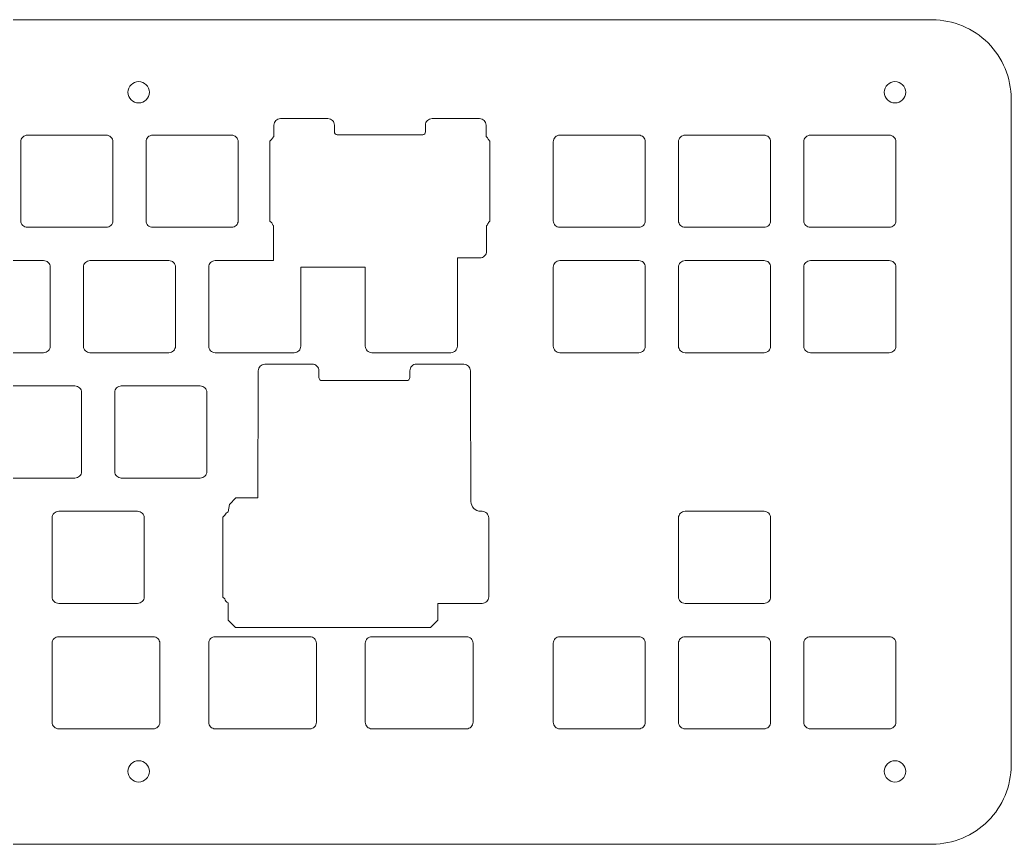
# Model space of a CAD drawing. Header units: centimetres. Extents: x -117 to 79, y -57 to 69.
# Drawn here: x -58.2 to -43.13, y 17.18 to 29.7 of the extents above; entities that cross this region are included whole.
import ezdxf

# ---------------------------------------------------------------- set-up
doc = ezdxf.new("R2010")
doc.units = ezdxf.units.CM
doc.header["$MEASUREMENT"] = 0
doc.layers.add('Layer 1', color=7, linetype='Continuous')

msp = doc.modelspace()

# ---------------------------------------------------------------- linework, layer by layer
at = {"layer": 'Layer 1', "lineweight": 9}
for points, knots in [([(-44.32792, 29.70368), (-44.00986, 29.70388), (-43.70474, 29.57773), (-43.4797, 29.35297), (-43.25466, 29.12821), (-43.12812, 28.82174), (-43.12791, 28.50368), (-43.12791, 28.50368), (-43.12791, 18.37868), (-43.12791, 18.37868), (-43.12771, 18.06062), (-43.25387, 17.75551), (-43.47863, 17.53047), (-43.70339, 17.30542), (-44.00986, 17.17888), (-44.32792, 17.17868), (-44.32792, 17.17868), (-79.69417, 17.17868), (-79.69417, 17.17868), (-80.01222, 17.17848), (-80.31734, 17.30463), (-80.54238, 17.52939), (-80.76742, 17.75415), (-80.89396, 18.06062), (-80.89417, 18.37868), (-80.89417, 18.37868), (-80.89417, 28.50368), (-80.89417, 28.50368), (-80.89437, 28.82174), (-80.76821, 29.12685), (-80.54345, 29.35189), (-80.31869, 29.57694), (-80.01222, 29.70348), (-79.69417, 29.70368), (-79.69417, 29.70368), (-44.32792, 29.70368), (-44.32792, 29.70368)], [0, 0, 0, 0, 0.08333333, 0.08333333, 0.08333333, 0.16666667, 0.16666667, 0.16666667, 0.25, 0.25, 0.25, 0.33333333, 0.33333333, 0.33333333, 0.41666667, 0.41666667, 0.41666667, 0.5, 0.5, 0.5, 0.58333333, 0.58333333, 0.58333333, 0.66666667, 0.66666667, 0.66666667, 0.75, 0.75, 0.75, 0.83333333, 0.83333333, 0.83333333, 0.91666667, 0.91666667, 0.91666667, 1, 1, 1, 1]), ([(-56.23167, 28.60368), (-56.23167, 28.69343), (-56.30442, 28.76618), (-56.39416, 28.76618), (-56.48391, 28.76618), (-56.55666, 28.69343), (-56.55666, 28.60368), (-56.55667, 28.51393), (-56.48391, 28.44118), (-56.39417, 28.44118), (-56.30442, 28.44118), (-56.23167, 28.51393), (-56.23167, 28.60368)], [0, 0, 0, 0, 0.25, 0.25, 0.25, 0.5, 0.5, 0.5, 0.75, 0.75, 0.75, 1, 1, 1, 1]), ([(-44.73167, 28.60368), (-44.73167, 28.69343), (-44.80442, 28.76618), (-44.89416, 28.76618), (-44.98391, 28.76618), (-45.05666, 28.69343), (-45.05666, 28.60368), (-45.05667, 28.51393), (-44.98391, 28.44118), (-44.89417, 28.44118), (-44.80442, 28.44118), (-44.73167, 28.51393), (-44.73167, 28.60368)], [0, 0, 0, 0, 0.25, 0.25, 0.25, 0.5, 0.5, 0.5, 0.75, 0.75, 0.75, 1, 1, 1, 1]), ([(-54.34403, 26.57728), (-54.34403, 26.57728), (-54.34602, 26.04618), (-54.34602, 26.04618), (-54.34602, 26.04618), (-55.22916, 26.04618), (-55.22916, 26.04618), (-55.2557, 26.04616), (-55.28115, 26.0356), (-55.2999, 26.01683), (-55.31866, 25.99805), (-55.32918, 25.97272), (-55.32917, 25.94618), (-55.32917, 25.94618), (-55.32917, 24.74618), (-55.32917, 24.74618), (-55.32915, 24.71964), (-55.31859, 24.6942), (-55.29981, 24.67544), (-55.28104, 24.65669), (-55.2557, 24.64616), (-55.22916, 24.64618), (-55.22916, 24.64618), (-54.02916, 24.64618), (-54.02916, 24.64618), (-54.00263, 24.6462), (-53.97718, 24.65676), (-53.95843, 24.67553), (-53.93967, 24.69431), (-53.92915, 24.71964), (-53.92916, 24.74618), (-53.92916, 24.74618), (-53.92916, 25.94618), (-53.92916, 25.94618), (-53.92916, 25.94618), (-52.94792, 25.94618), (-52.94792, 25.94618), (-52.94792, 25.94618), (-52.94792, 24.74618), (-52.94792, 24.74618), (-52.9479, 24.71964), (-52.93734, 24.6942), (-52.91856, 24.67544), (-52.89979, 24.65669), (-52.87445, 24.64616), (-52.84792, 24.64618), (-52.84792, 24.64618), (-51.64792, 24.64618), (-51.64792, 24.64618), (-51.62138, 24.6462), (-51.59593, 24.65676), (-51.57718, 24.67553), (-51.55842, 24.69431), (-51.5479, 24.71964), (-51.54792, 24.74618), (-51.54792, 24.74618), (-51.54792, 26.08636), (-51.54792, 26.08636), (-51.54792, 26.08636), (-51.20489, 26.08692), (-51.20489, 26.08692), (-51.17832, 26.08698), (-51.15286, 26.0976), (-51.13413, 26.11646), (-51.1154, 26.13531), (-51.10494, 26.16071), (-51.10506, 26.18729), (-51.10506, 26.18729), (-51.10651, 26.57532), (-51.10651, 26.57532), (-51.09191, 26.58786), (-51.08124, 26.60433), (-51.07578, 26.62279), (-51.07578, 26.62279), (-51.05277, 26.6458), (-51.05277, 26.6458), (-51.05277, 26.6458), (-51.05277, 27.86237), (-51.05277, 27.86237), (-51.05277, 27.86237), (-51.07889, 27.88849), (-51.07889, 27.88849), (-51.08569, 27.90542), (-51.09699, 27.92015), (-51.11158, 27.93111), (-51.11158, 27.93111), (-51.11164, 27.94878), (-51.11164, 27.94878), (-51.11164, 27.94878), (-51.11178, 28.10368), (-51.11178, 28.10368), (-51.11186, 28.15891), (-51.15655, 28.20362), (-51.21178, 28.20359), (-51.21178, 28.20359), (-51.93328, 28.20359), (-51.93328, 28.20359), (-51.95982, 28.20357), (-51.98527, 28.19301), (-52.00402, 28.17424), (-52.02277, 28.15546), (-52.0333, 28.13013), (-52.03328, 28.10359), (-52.03328, 28.10359), (-52.03328, 28.00304), (-52.03328, 28.00304), (-52.03327, 27.97934), (-52.04996, 27.95888), (-52.07317, 27.95407), (-52.07317, 27.95407), (-53.37738, 27.95407), (-53.37738, 27.95407), (-53.4006, 27.95886), (-53.41725, 27.97934), (-53.41726, 28.00304), (-53.41726, 28.00304), (-53.41726, 28.10359), (-53.41726, 28.10359), (-53.41728, 28.13013), (-53.42784, 28.15557), (-53.44662, 28.17433), (-53.46539, 28.19308), (-53.49073, 28.20361), (-53.51726, 28.20359), (-53.51726, 28.20359), (-54.23877, 28.20359), (-54.23877, 28.20359), (-54.294, 28.20355), (-54.33875, 28.15891), (-54.33877, 28.10368), (-54.33877, 28.10368), (-54.33891, 27.94878), (-54.33891, 27.94878), (-54.33891, 27.94878), (-54.33898, 27.92939), (-54.33898, 27.92939), (-54.3514, 27.91949), (-54.36128, 27.90679), (-54.36781, 27.89231), (-54.36781, 27.89231), (-54.39776, 27.86237), (-54.39776, 27.86237), (-54.39776, 27.86237), (-54.39776, 26.6458), (-54.39776, 26.6458), (-54.39776, 26.6458), (-54.37154, 26.61959), (-54.37154, 26.61959), (-54.36614, 26.60336), (-54.35667, 26.5888), (-54.34403, 26.57728)], [0, 0, 0, 0, 0.02, 0.02, 0.02, 0.04, 0.04, 0.04, 0.06, 0.06, 0.06, 0.08, 0.08, 0.08, 0.1, 0.1, 0.1, 0.12, 0.12, 0.12, 0.14, 0.14, 0.14, 0.16, 0.16, 0.16, 0.18, 0.18, 0.18, 0.2, 0.2, 0.2, 0.22, 0.22, 0.22, 0.24, 0.24, 0.24, 0.26, 0.26, 0.26, 0.28, 0.28, 0.28, 0.3, 0.3, 0.3, 0.32, 0.32, 0.32, 0.34, 0.34, 0.34, 0.36, 0.36, 0.36, 0.38, 0.38, 0.38, 0.4, 0.4, 0.4, 0.42, 0.42, 0.42, 0.44, 0.44, 0.44, 0.46, 0.46, 0.46, 0.48, 0.48, 0.48, 0.5, 0.5, 0.5, 0.52, 0.52, 0.52, 0.54, 0.54, 0.54, 0.56, 0.56, 0.56, 0.58, 0.58, 0.58, 0.6, 0.6, 0.6, 0.62, 0.62, 0.62, 0.64, 0.64, 0.64, 0.66, 0.66, 0.66, 0.68, 0.68, 0.68, 0.7, 0.7, 0.7, 0.72, 0.72, 0.72, 0.74, 0.74, 0.74, 0.76, 0.76, 0.76, 0.78, 0.78, 0.78, 0.8, 0.8, 0.8, 0.82, 0.82, 0.82, 0.84, 0.84, 0.84, 0.86, 0.86, 0.86, 0.88, 0.88, 0.88, 0.9, 0.9, 0.9, 0.92, 0.92, 0.92, 0.94, 0.94, 0.94, 0.96, 0.96, 0.96, 0.98, 0.98, 0.98, 1, 1, 1, 1]), ([(-58.18667, 27.85118), (-58.18668, 27.87768), (-58.17617, 27.90311), (-58.15744, 27.92186), (-58.13871, 27.94062), (-58.11317, 27.95116), (-58.08667, 27.95118), (-58.08667, 27.95118), (-56.88667, 27.95118), (-56.88667, 27.95118), (-56.86016, 27.9512), (-56.83473, 27.94068), (-56.81598, 27.92195), (-56.79723, 27.90322), (-56.78668, 27.87768), (-56.78667, 27.85118), (-56.78667, 27.85118), (-56.78666, 26.65118), (-56.78666, 26.65118), (-56.78665, 26.62468), (-56.79716, 26.59925), (-56.81589, 26.5805), (-56.83462, 26.56174), (-56.86016, 26.5512), (-56.88667, 26.55118), (-56.88667, 26.55118), (-58.08667, 26.55118), (-58.08667, 26.55118), (-58.11317, 26.55116), (-58.1386, 26.56168), (-58.15735, 26.58041), (-58.1761, 26.59914), (-58.18665, 26.62468), (-58.18667, 26.65118), (-58.18667, 26.65118), (-58.18667, 27.85118), (-58.18667, 27.85118)], [0, 0, 0, 0, 0.08333333, 0.08333333, 0.08333333, 0.16666667, 0.16666667, 0.16666667, 0.25, 0.25, 0.25, 0.33333333, 0.33333333, 0.33333333, 0.41666667, 0.41666667, 0.41666667, 0.5, 0.5, 0.5, 0.58333333, 0.58333333, 0.58333333, 0.66666667, 0.66666667, 0.66666667, 0.75, 0.75, 0.75, 0.83333333, 0.83333333, 0.83333333, 0.91666667, 0.91666667, 0.91666667, 1, 1, 1, 1]), ([(-56.28167, 27.85118), (-56.28168, 27.87768), (-56.27117, 27.90311), (-56.25244, 27.92186), (-56.23371, 27.94062), (-56.20817, 27.95116), (-56.18166, 27.95118), (-56.18166, 27.95118), (-54.98167, 27.95118), (-54.98167, 27.95118), (-54.95516, 27.9512), (-54.92973, 27.94068), (-54.91098, 27.92195), (-54.89223, 27.90322), (-54.88168, 27.87768), (-54.88166, 27.85118), (-54.88166, 27.85118), (-54.88166, 26.65118), (-54.88166, 26.65118), (-54.88165, 26.62468), (-54.89216, 26.59925), (-54.91089, 26.5805), (-54.92962, 26.56174), (-54.95516, 26.5512), (-54.98167, 26.55118), (-54.98167, 26.55118), (-56.18166, 26.55118), (-56.18166, 26.55118), (-56.20817, 26.55116), (-56.2336, 26.56168), (-56.25235, 26.58041), (-56.2711, 26.59914), (-56.28165, 26.62468), (-56.28167, 26.65118), (-56.28167, 26.65118), (-56.28167, 27.85118), (-56.28167, 27.85118)], [0, 0, 0, 0, 0.08333333, 0.08333333, 0.08333333, 0.16666667, 0.16666667, 0.16666667, 0.25, 0.25, 0.25, 0.33333333, 0.33333333, 0.33333333, 0.41666667, 0.41666667, 0.41666667, 0.5, 0.5, 0.5, 0.58333333, 0.58333333, 0.58333333, 0.66666667, 0.66666667, 0.66666667, 0.75, 0.75, 0.75, 0.83333333, 0.83333333, 0.83333333, 0.91666667, 0.91666667, 0.91666667, 1, 1, 1, 1]), ([(-50.09042, 27.85118), (-50.09043, 27.87768), (-50.07992, 27.90311), (-50.06119, 27.92186), (-50.04246, 27.94062), (-50.01692, 27.95116), (-49.99042, 27.95118), (-49.99042, 27.95118), (-48.79042, 27.95118), (-48.79042, 27.95118), (-48.76391, 27.9512), (-48.73848, 27.94068), (-48.71973, 27.92195), (-48.70098, 27.90322), (-48.69043, 27.87768), (-48.69041, 27.85118), (-48.69041, 27.85118), (-48.69041, 26.65118), (-48.69041, 26.65118), (-48.6904, 26.62468), (-48.70091, 26.59925), (-48.71964, 26.5805), (-48.73837, 26.56174), (-48.76391, 26.5512), (-48.79042, 26.55118), (-48.79042, 26.55118), (-49.99042, 26.55118), (-49.99042, 26.55118), (-50.01692, 26.55116), (-50.04235, 26.56168), (-50.0611, 26.58041), (-50.07985, 26.59914), (-50.0904, 26.62468), (-50.09042, 26.65118), (-50.09042, 26.65118), (-50.09042, 27.85118), (-50.09042, 27.85118)], [0, 0, 0, 0, 0.08333333, 0.08333333, 0.08333333, 0.16666667, 0.16666667, 0.16666667, 0.25, 0.25, 0.25, 0.33333333, 0.33333333, 0.33333333, 0.41666667, 0.41666667, 0.41666667, 0.5, 0.5, 0.5, 0.58333333, 0.58333333, 0.58333333, 0.66666667, 0.66666667, 0.66666667, 0.75, 0.75, 0.75, 0.83333333, 0.83333333, 0.83333333, 0.91666667, 0.91666667, 0.91666667, 1, 1, 1, 1]), ([(-48.18542, 27.85118), (-48.18543, 27.87768), (-48.17492, 27.90311), (-48.15619, 27.92186), (-48.13746, 27.94062), (-48.11192, 27.95116), (-48.08542, 27.95118), (-48.08542, 27.95118), (-46.88542, 27.95118), (-46.88542, 27.95118), (-46.85891, 27.9512), (-46.83348, 27.94068), (-46.81473, 27.92195), (-46.79598, 27.90322), (-46.78543, 27.87768), (-46.78542, 27.85118), (-46.78542, 27.85118), (-46.78541, 26.65118), (-46.78541, 26.65118), (-46.7854, 26.62468), (-46.79591, 26.59925), (-46.81464, 26.5805), (-46.83337, 26.56174), (-46.85891, 26.5512), (-46.88542, 26.55118), (-46.88542, 26.55118), (-48.08542, 26.55118), (-48.08542, 26.55118), (-48.11192, 26.55116), (-48.13735, 26.56168), (-48.1561, 26.58041), (-48.17485, 26.59914), (-48.1854, 26.62468), (-48.18542, 26.65118), (-48.18542, 26.65118), (-48.18542, 27.85118), (-48.18542, 27.85118)], [0, 0, 0, 0, 0.08333333, 0.08333333, 0.08333333, 0.16666667, 0.16666667, 0.16666667, 0.25, 0.25, 0.25, 0.33333333, 0.33333333, 0.33333333, 0.41666667, 0.41666667, 0.41666667, 0.5, 0.5, 0.5, 0.58333333, 0.58333333, 0.58333333, 0.66666667, 0.66666667, 0.66666667, 0.75, 0.75, 0.75, 0.83333333, 0.83333333, 0.83333333, 0.91666667, 0.91666667, 0.91666667, 1, 1, 1, 1]), ([(-46.28042, 27.85118), (-46.28043, 27.87768), (-46.26992, 27.90311), (-46.25119, 27.92186), (-46.23246, 27.94062), (-46.20692, 27.95116), (-46.18042, 27.95118), (-46.18042, 27.95118), (-44.98042, 27.95118), (-44.98042, 27.95118), (-44.95391, 27.9512), (-44.92848, 27.94068), (-44.90973, 27.92195), (-44.89098, 27.90322), (-44.88043, 27.87768), (-44.88041, 27.85118), (-44.88041, 27.85118), (-44.88041, 26.65118), (-44.88041, 26.65118), (-44.8804, 26.62468), (-44.89091, 26.59925), (-44.90964, 26.5805), (-44.92837, 26.56174), (-44.95391, 26.5512), (-44.98042, 26.55118), (-44.98042, 26.55118), (-46.18042, 26.55118), (-46.18042, 26.55118), (-46.20692, 26.55116), (-46.23235, 26.56168), (-46.2511, 26.58041), (-46.26985, 26.59914), (-46.2804, 26.62468), (-46.28042, 26.65118), (-46.28042, 26.65118), (-46.28042, 27.85118), (-46.28042, 27.85118)], [0, 0, 0, 0, 0.08333333, 0.08333333, 0.08333333, 0.16666667, 0.16666667, 0.16666667, 0.25, 0.25, 0.25, 0.33333333, 0.33333333, 0.33333333, 0.41666667, 0.41666667, 0.41666667, 0.5, 0.5, 0.5, 0.58333333, 0.58333333, 0.58333333, 0.66666667, 0.66666667, 0.66666667, 0.75, 0.75, 0.75, 0.83333333, 0.83333333, 0.83333333, 0.91666667, 0.91666667, 0.91666667, 1, 1, 1, 1]), ([(-59.13917, 25.94618), (-59.13918, 25.97268), (-59.12867, 25.99811), (-59.10994, 26.01686), (-59.09121, 26.03562), (-59.06567, 26.04616), (-59.03916, 26.04618), (-59.03916, 26.04618), (-57.83916, 26.04618), (-57.83916, 26.04618), (-57.81266, 26.0462), (-57.78723, 26.03568), (-57.76848, 26.01695), (-57.74973, 25.99822), (-57.73918, 25.97268), (-57.73916, 25.94618), (-57.73916, 25.94618), (-57.73917, 24.74618), (-57.73917, 24.74618), (-57.73915, 24.71968), (-57.74966, 24.69425), (-57.76839, 24.6755), (-57.78712, 24.65674), (-57.81266, 24.6462), (-57.83916, 24.64618), (-57.83916, 24.64618), (-59.03916, 24.64618), (-59.03916, 24.64618), (-59.06567, 24.64616), (-59.0911, 24.65668), (-59.10985, 24.67541), (-59.1286, 24.69414), (-59.13915, 24.71968), (-59.13917, 24.74618), (-59.13917, 24.74618), (-59.13917, 25.94618), (-59.13917, 25.94618)], [0, 0, 0, 0, 0.08333333, 0.08333333, 0.08333333, 0.16666667, 0.16666667, 0.16666667, 0.25, 0.25, 0.25, 0.33333333, 0.33333333, 0.33333333, 0.41666667, 0.41666667, 0.41666667, 0.5, 0.5, 0.5, 0.58333333, 0.58333333, 0.58333333, 0.66666667, 0.66666667, 0.66666667, 0.75, 0.75, 0.75, 0.83333333, 0.83333333, 0.83333333, 0.91666667, 0.91666667, 0.91666667, 1, 1, 1, 1]), ([(-57.23417, 25.94618), (-57.23418, 25.97268), (-57.22367, 25.99811), (-57.20494, 26.01686), (-57.18621, 26.03562), (-57.16067, 26.04616), (-57.13417, 26.04618), (-57.13417, 26.04618), (-55.93417, 26.04618), (-55.93417, 26.04618), (-55.90766, 26.0462), (-55.88223, 26.03568), (-55.86348, 26.01695), (-55.84473, 25.99822), (-55.83418, 25.97268), (-55.83417, 25.94618), (-55.83417, 25.94618), (-55.83417, 24.74618), (-55.83417, 24.74618), (-55.83415, 24.71968), (-55.84466, 24.69425), (-55.86339, 24.6755), (-55.88212, 24.65674), (-55.90766, 24.6462), (-55.93417, 24.64618), (-55.93417, 24.64618), (-57.13417, 24.64618), (-57.13417, 24.64618), (-57.16067, 24.64616), (-57.1861, 24.65668), (-57.20485, 24.67541), (-57.2236, 24.69414), (-57.23415, 24.71968), (-57.23417, 24.74618), (-57.23417, 24.74618), (-57.23417, 25.94618), (-57.23417, 25.94618)], [0, 0, 0, 0, 0.08333333, 0.08333333, 0.08333333, 0.16666667, 0.16666667, 0.16666667, 0.25, 0.25, 0.25, 0.33333333, 0.33333333, 0.33333333, 0.41666667, 0.41666667, 0.41666667, 0.5, 0.5, 0.5, 0.58333333, 0.58333333, 0.58333333, 0.66666667, 0.66666667, 0.66666667, 0.75, 0.75, 0.75, 0.83333333, 0.83333333, 0.83333333, 0.91666667, 0.91666667, 0.91666667, 1, 1, 1, 1]), ([(-50.09042, 25.94618), (-50.09042, 25.94618), (-50.09042, 24.74618), (-50.09042, 24.74618), (-50.0904, 24.71964), (-50.07984, 24.6942), (-50.06106, 24.67544), (-50.04229, 24.65669), (-50.01695, 24.64616), (-49.99042, 24.64618), (-49.99042, 24.64618), (-48.79042, 24.64618), (-48.79042, 24.64618), (-48.76388, 24.6462), (-48.73843, 24.65676), (-48.71968, 24.67553), (-48.70092, 24.69431), (-48.6904, 24.71964), (-48.69041, 24.74618), (-48.69041, 24.74618), (-48.69041, 25.94618), (-48.69041, 25.94618), (-48.69043, 25.97272), (-48.70099, 25.99816), (-48.71977, 26.01692), (-48.73854, 26.03567), (-48.76388, 26.0462), (-48.79042, 26.04618), (-48.79042, 26.04618), (-49.99042, 26.04618), (-49.99042, 26.04618), (-50.01695, 26.04616), (-50.0424, 26.0356), (-50.06115, 26.01683), (-50.07991, 25.99805), (-50.09043, 25.97272), (-50.09042, 25.94618)], [0, 0, 0, 0, 0.08333333, 0.08333333, 0.08333333, 0.16666667, 0.16666667, 0.16666667, 0.25, 0.25, 0.25, 0.33333333, 0.33333333, 0.33333333, 0.41666667, 0.41666667, 0.41666667, 0.5, 0.5, 0.5, 0.58333333, 0.58333333, 0.58333333, 0.66666667, 0.66666667, 0.66666667, 0.75, 0.75, 0.75, 0.83333333, 0.83333333, 0.83333333, 0.91666667, 0.91666667, 0.91666667, 1, 1, 1, 1]), ([(-48.18542, 25.94618), (-48.18542, 25.94618), (-48.18542, 24.74618), (-48.18542, 24.74618), (-48.1854, 24.71964), (-48.17484, 24.6942), (-48.15606, 24.67544), (-48.13729, 24.65669), (-48.11195, 24.64616), (-48.08542, 24.64618), (-48.08542, 24.64618), (-46.88542, 24.64618), (-46.88542, 24.64618), (-46.85888, 24.6462), (-46.83343, 24.65676), (-46.81468, 24.67553), (-46.79592, 24.69431), (-46.7854, 24.71964), (-46.78542, 24.74618), (-46.78542, 24.74618), (-46.78542, 25.94618), (-46.78542, 25.94618), (-46.78543, 25.97272), (-46.79599, 25.99816), (-46.81477, 26.01692), (-46.83354, 26.03567), (-46.85888, 26.0462), (-46.88542, 26.04618), (-46.88542, 26.04618), (-48.08542, 26.04618), (-48.08542, 26.04618), (-48.11195, 26.04616), (-48.1374, 26.0356), (-48.15615, 26.01683), (-48.17491, 25.99805), (-48.18543, 25.97272), (-48.18542, 25.94618)], [0, 0, 0, 0, 0.08333333, 0.08333333, 0.08333333, 0.16666667, 0.16666667, 0.16666667, 0.25, 0.25, 0.25, 0.33333333, 0.33333333, 0.33333333, 0.41666667, 0.41666667, 0.41666667, 0.5, 0.5, 0.5, 0.58333333, 0.58333333, 0.58333333, 0.66666667, 0.66666667, 0.66666667, 0.75, 0.75, 0.75, 0.83333333, 0.83333333, 0.83333333, 0.91666667, 0.91666667, 0.91666667, 1, 1, 1, 1]), ([(-46.28042, 25.94618), (-46.28043, 25.97268), (-46.26992, 25.99811), (-46.25119, 26.01686), (-46.23246, 26.03562), (-46.20692, 26.04616), (-46.18042, 26.04618), (-46.18042, 26.04618), (-44.98042, 26.04618), (-44.98042, 26.04618), (-44.95391, 26.0462), (-44.92848, 26.03568), (-44.90973, 26.01695), (-44.89098, 25.99822), (-44.88043, 25.97268), (-44.88041, 25.94618), (-44.88041, 25.94618), (-44.88041, 24.74618), (-44.88041, 24.74618), (-44.8804, 24.71968), (-44.89091, 24.69425), (-44.90964, 24.6755), (-44.92837, 24.65674), (-44.95391, 24.6462), (-44.98042, 24.64618), (-44.98042, 24.64618), (-46.18042, 24.64618), (-46.18042, 24.64618), (-46.20692, 24.64616), (-46.23235, 24.65668), (-46.2511, 24.67541), (-46.26985, 24.69414), (-46.2804, 24.71968), (-46.28042, 24.74618), (-46.28042, 24.74618), (-46.28042, 25.94618), (-46.28042, 25.94618)], [0, 0, 0, 0, 0.08333333, 0.08333333, 0.08333333, 0.16666667, 0.16666667, 0.16666667, 0.25, 0.25, 0.25, 0.33333333, 0.33333333, 0.33333333, 0.41666667, 0.41666667, 0.41666667, 0.5, 0.5, 0.5, 0.58333333, 0.58333333, 0.58333333, 0.66666667, 0.66666667, 0.66666667, 0.75, 0.75, 0.75, 0.83333333, 0.83333333, 0.83333333, 0.91666667, 0.91666667, 0.91666667, 1, 1, 1, 1]), ([(-51.34866, 24.21715), (-51.34866, 24.21715), (-51.3488, 24.37205), (-51.3488, 24.37205), (-51.34888, 24.42728), (-51.39357, 24.472), (-51.4488, 24.47196), (-51.4488, 24.47196), (-52.1703, 24.47196), (-52.1703, 24.47196), (-52.19684, 24.47195), (-52.22228, 24.46139), (-52.24104, 24.44261), (-52.25979, 24.42383), (-52.27032, 24.3985), (-52.2703, 24.37196), (-52.2703, 24.37196), (-52.2703, 24.27141), (-52.2703, 24.27141), (-52.27029, 24.25816), (-52.27555, 24.24545), (-52.28491, 24.23607), (-52.29428, 24.22669), (-52.30705, 24.22142), (-52.3203, 24.22141), (-52.3203, 24.22141), (-52.34295, 24.22141), (-52.34295, 24.22141), (-52.34938, 24.2221), (-52.35583, 24.22245), (-52.36229, 24.22245), (-52.36229, 24.22245), (-53.56229, 24.22245), (-53.56229, 24.22245), (-53.56875, 24.22245), (-53.5752, 24.2221), (-53.58163, 24.22141), (-53.58163, 24.22141), (-53.60428, 24.22141), (-53.60428, 24.22141), (-53.61753, 24.2214), (-53.63025, 24.22666), (-53.63962, 24.23603), (-53.649, 24.24539), (-53.65427, 24.25816), (-53.65428, 24.27141), (-53.65428, 24.27141), (-53.65428, 24.37196), (-53.65428, 24.37196), (-53.6543, 24.3985), (-53.66486, 24.42395), (-53.68363, 24.4427), (-53.70241, 24.46145), (-53.72774, 24.47198), (-53.75428, 24.47196), (-53.75428, 24.47196), (-54.47578, 24.47196), (-54.47578, 24.47196), (-54.53101, 24.47193), (-54.57577, 24.42728), (-54.57578, 24.37205), (-54.57578, 24.37205), (-54.57592, 24.21715), (-54.57592, 24.21715), (-54.57592, 24.21715), (-54.58251, 22.45566), (-54.58251, 22.45566), (-54.58253, 22.45011), (-54.58208, 22.44456), (-54.58118, 22.43907), (-54.58118, 22.43907), (-54.91477, 22.43907), (-54.91477, 22.43907), (-54.91477, 22.43907), (-55.01477, 22.33907), (-55.01477, 22.33907), (-55.01477, 22.33907), (-55.03381, 22.23028), (-55.03381, 22.23028), (-55.03413, 22.23014), (-55.03444, 22.22999), (-55.03476, 22.22984), (-55.03476, 22.22984), (-55.03476, 22.22618), (-55.03476, 22.22618), (-55.05585, 22.21596), (-55.07268, 22.19868), (-55.08231, 22.17731), (-55.08231, 22.17731), (-55.11226, 22.14737), (-55.11226, 22.14737), (-55.11226, 22.14737), (-55.11226, 20.9308), (-55.11226, 20.9308), (-55.11226, 20.9308), (-55.08604, 20.90459), (-55.08604, 20.90459), (-55.07752, 20.87899), (-55.05904, 20.85794), (-55.03476, 20.84618), (-55.03476, 20.84618), (-55.03477, 20.58079), (-55.03477, 20.58079), (-55.03477, 20.58079), (-54.92306, 20.46907), (-54.92306, 20.46907), (-54.92306, 20.46907), (-51.95649, 20.46907), (-51.95649, 20.46907), (-51.95649, 20.46907), (-51.84477, 20.58079), (-51.84477, 20.58079), (-51.84477, 20.58079), (-51.84477, 20.83618), (-51.84477, 20.83618), (-51.84477, 20.83618), (-51.17167, 20.83618), (-51.17167, 20.83618), (-51.14513, 20.8362), (-51.11968, 20.84676), (-51.10093, 20.86553), (-51.08217, 20.88431), (-51.07165, 20.90964), (-51.07167, 20.93618), (-51.07167, 20.93618), (-51.07167, 22.13618), (-51.07167, 22.13618), (-51.07168, 22.16272), (-51.08224, 22.18816), (-51.10102, 22.20692), (-51.11979, 22.22567), (-51.14513, 22.2362), (-51.17167, 22.23618), (-51.17167, 22.23618), (-51.19181, 22.23618), (-51.19181, 22.23618), (-51.27438, 22.23613), (-51.34145, 22.30305), (-51.34181, 22.38562), (-51.34181, 22.38562), (-51.34866, 24.21715), (-51.34866, 24.21715)], [0, 0, 0, 0, 0.0212766, 0.0212766, 0.0212766, 0.04255319, 0.04255319, 0.04255319, 0.06382979, 0.06382979, 0.06382979, 0.08510638, 0.08510638, 0.08510638, 0.10638298, 0.10638298, 0.10638298, 0.12765957, 0.12765957, 0.12765957, 0.14893617, 0.14893617, 0.14893617, 0.17021277, 0.17021277, 0.17021277, 0.19148936, 0.19148936, 0.19148936, 0.21276596, 0.21276596, 0.21276596, 0.23404255, 0.23404255, 0.23404255, 0.25531915, 0.25531915, 0.25531915, 0.27659574, 0.27659574, 0.27659574, 0.29787234, 0.29787234, 0.29787234, 0.31914894, 0.31914894, 0.31914894, 0.34042553, 0.34042553, 0.34042553, 0.36170213, 0.36170213, 0.36170213, 0.38297872, 0.38297872, 0.38297872, 0.40425532, 0.40425532, 0.40425532, 0.42553191, 0.42553191, 0.42553191, 0.44680851, 0.44680851, 0.44680851, 0.46808511, 0.46808511, 0.46808511, 0.4893617, 0.4893617, 0.4893617, 0.5106383, 0.5106383, 0.5106383, 0.53191489, 0.53191489, 0.53191489, 0.55319149, 0.55319149, 0.55319149, 0.57446809, 0.57446809, 0.57446809, 0.59574468, 0.59574468, 0.59574468, 0.61702128, 0.61702128, 0.61702128, 0.63829787, 0.63829787, 0.63829787, 0.65957447, 0.65957447, 0.65957447, 0.68085106, 0.68085106, 0.68085106, 0.70212766, 0.70212766, 0.70212766, 0.72340426, 0.72340426, 0.72340426, 0.74468085, 0.74468085, 0.74468085, 0.76595745, 0.76595745, 0.76595745, 0.78723404, 0.78723404, 0.78723404, 0.80851064, 0.80851064, 0.80851064, 0.82978723, 0.82978723, 0.82978723, 0.85106383, 0.85106383, 0.85106383, 0.87234043, 0.87234043, 0.87234043, 0.89361702, 0.89361702, 0.89361702, 0.91489362, 0.91489362, 0.91489362, 0.93617021, 0.93617021, 0.93617021, 0.95744681, 0.95744681, 0.95744681, 0.9787234, 0.9787234, 0.9787234, 1, 1, 1, 1]), ([(-58.66292, 24.04118), (-58.66293, 24.06768), (-58.65242, 24.09311), (-58.63369, 24.11186), (-58.61496, 24.13062), (-58.58942, 24.14116), (-58.56292, 24.14118), (-58.56292, 24.14118), (-57.36292, 24.14118), (-57.36292, 24.14118), (-57.33641, 24.1412), (-57.31098, 24.13068), (-57.29223, 24.11195), (-57.27348, 24.09322), (-57.26293, 24.06768), (-57.26292, 24.04118), (-57.26292, 24.04118), (-57.26292, 22.84118), (-57.26292, 22.84118), (-57.2629, 22.81468), (-57.27341, 22.78925), (-57.29214, 22.7705), (-57.31087, 22.75174), (-57.33641, 22.7412), (-57.36292, 22.74118), (-57.36292, 22.74118), (-58.56292, 22.74118), (-58.56292, 22.74118), (-58.58942, 22.74116), (-58.61485, 22.75168), (-58.6336, 22.77041), (-58.65235, 22.78914), (-58.6629, 22.81468), (-58.66292, 22.84118), (-58.66292, 22.84118), (-58.66292, 24.04118), (-58.66292, 24.04118)], [0, 0, 0, 0, 0.08333333, 0.08333333, 0.08333333, 0.16666667, 0.16666667, 0.16666667, 0.25, 0.25, 0.25, 0.33333333, 0.33333333, 0.33333333, 0.41666667, 0.41666667, 0.41666667, 0.5, 0.5, 0.5, 0.58333333, 0.58333333, 0.58333333, 0.66666667, 0.66666667, 0.66666667, 0.75, 0.75, 0.75, 0.83333333, 0.83333333, 0.83333333, 0.91666667, 0.91666667, 0.91666667, 1, 1, 1, 1]), ([(-56.75791, 24.04118), (-56.75791, 24.04118), (-56.75791, 22.84118), (-56.75791, 22.84118), (-56.7579, 22.81464), (-56.74734, 22.7892), (-56.72856, 22.77044), (-56.70979, 22.75169), (-56.68445, 22.74116), (-56.65792, 22.74118), (-56.65792, 22.74118), (-55.45792, 22.74118), (-55.45792, 22.74118), (-55.43138, 22.7412), (-55.40593, 22.75176), (-55.38718, 22.77053), (-55.36842, 22.78931), (-55.3579, 22.81464), (-55.35792, 22.84118), (-55.35792, 22.84118), (-55.35792, 24.04118), (-55.35792, 24.04118), (-55.35793, 24.06772), (-55.36849, 24.09316), (-55.38727, 24.11192), (-55.40604, 24.13067), (-55.43138, 24.1412), (-55.45792, 24.14118), (-55.45792, 24.14118), (-56.65792, 24.14118), (-56.65792, 24.14118), (-56.68445, 24.14116), (-56.7099, 24.1306), (-56.72865, 24.11183), (-56.74741, 24.09305), (-56.75793, 24.06772), (-56.75791, 24.04118)], [0, 0, 0, 0, 0.08333333, 0.08333333, 0.08333333, 0.16666667, 0.16666667, 0.16666667, 0.25, 0.25, 0.25, 0.33333333, 0.33333333, 0.33333333, 0.41666667, 0.41666667, 0.41666667, 0.5, 0.5, 0.5, 0.58333333, 0.58333333, 0.58333333, 0.66666667, 0.66666667, 0.66666667, 0.75, 0.75, 0.75, 0.83333333, 0.83333333, 0.83333333, 0.91666667, 0.91666667, 0.91666667, 1, 1, 1, 1]), ([(-57.71041, 22.13618), (-57.71043, 22.16268), (-57.69992, 22.18811), (-57.68119, 22.20686), (-57.66246, 22.22562), (-57.63692, 22.23616), (-57.61042, 22.23618), (-57.61042, 22.23618), (-56.41042, 22.23618), (-56.41042, 22.23618), (-56.38391, 22.2362), (-56.35848, 22.22568), (-56.33973, 22.20695), (-56.32098, 22.18822), (-56.31043, 22.16268), (-56.31041, 22.13618), (-56.31041, 22.13618), (-56.31041, 20.93618), (-56.31041, 20.93618), (-56.3104, 20.90968), (-56.32091, 20.88425), (-56.33964, 20.8655), (-56.35837, 20.84674), (-56.38391, 20.8362), (-56.41042, 20.83618), (-56.41042, 20.83618), (-57.61042, 20.83618), (-57.61042, 20.83618), (-57.63692, 20.83616), (-57.66235, 20.84668), (-57.6811, 20.86541), (-57.69985, 20.88414), (-57.7104, 20.90968), (-57.71042, 20.93618), (-57.71042, 20.93618), (-57.71041, 22.13618), (-57.71041, 22.13618)], [0, 0, 0, 0, 0.08333333, 0.08333333, 0.08333333, 0.16666667, 0.16666667, 0.16666667, 0.25, 0.25, 0.25, 0.33333333, 0.33333333, 0.33333333, 0.41666667, 0.41666667, 0.41666667, 0.5, 0.5, 0.5, 0.58333333, 0.58333333, 0.58333333, 0.66666667, 0.66666667, 0.66666667, 0.75, 0.75, 0.75, 0.83333333, 0.83333333, 0.83333333, 0.91666667, 0.91666667, 0.91666667, 1, 1, 1, 1]), ([(-48.18541, 22.13618), (-48.18543, 22.16268), (-48.17492, 22.18811), (-48.15619, 22.20686), (-48.13746, 22.22562), (-48.11192, 22.23616), (-48.08542, 22.23618), (-48.08542, 22.23618), (-46.88542, 22.23618), (-46.88542, 22.23618), (-46.85891, 22.2362), (-46.83348, 22.22568), (-46.81473, 22.20695), (-46.79598, 22.18822), (-46.78543, 22.16268), (-46.78542, 22.13618), (-46.78542, 22.13618), (-46.78541, 20.93618), (-46.78541, 20.93618), (-46.7854, 20.90968), (-46.79591, 20.88425), (-46.81464, 20.8655), (-46.83337, 20.84674), (-46.85891, 20.8362), (-46.88542, 20.83618), (-46.88542, 20.83618), (-48.08542, 20.83618), (-48.08542, 20.83618), (-48.11192, 20.83616), (-48.13735, 20.84668), (-48.1561, 20.86541), (-48.17485, 20.88414), (-48.1854, 20.90968), (-48.18542, 20.93618), (-48.18542, 20.93618), (-48.18541, 22.13618), (-48.18541, 22.13618)], [0, 0, 0, 0, 0.08333333, 0.08333333, 0.08333333, 0.16666667, 0.16666667, 0.16666667, 0.25, 0.25, 0.25, 0.33333333, 0.33333333, 0.33333333, 0.41666667, 0.41666667, 0.41666667, 0.5, 0.5, 0.5, 0.58333333, 0.58333333, 0.58333333, 0.66666667, 0.66666667, 0.66666667, 0.75, 0.75, 0.75, 0.83333333, 0.83333333, 0.83333333, 0.91666667, 0.91666667, 0.91666667, 1, 1, 1, 1]), ([(-56.17231, 20.33115), (-56.17231, 20.33115), (-56.40796, 20.33115), (-56.40796, 20.33115), (-56.40878, 20.33117), (-56.4096, 20.33118), (-56.41042, 20.33118), (-56.41042, 20.33118), (-57.61042, 20.33118), (-57.61042, 20.33118), (-57.63695, 20.33116), (-57.6624, 20.3206), (-57.68115, 20.30183), (-57.69991, 20.28305), (-57.71043, 20.25772), (-57.71042, 20.23118), (-57.71042, 20.23118), (-57.71042, 19.03118), (-57.71042, 19.03118), (-57.7104, 19.00464), (-57.69984, 18.9792), (-57.68106, 18.96044), (-57.66229, 18.94169), (-57.63695, 18.93116), (-57.61042, 18.93118), (-57.61042, 18.93118), (-57.37476, 18.93118), (-57.37476, 18.93118), (-57.37395, 18.93116), (-57.37313, 18.93115), (-57.37231, 18.93115), (-57.37231, 18.93115), (-56.17231, 18.93115), (-56.17231, 18.93115), (-56.14577, 18.93117), (-56.12033, 18.94173), (-56.10157, 18.9605), (-56.08282, 18.97928), (-56.07229, 19.00461), (-56.07231, 19.03115), (-56.07231, 19.03115), (-56.07231, 20.23115), (-56.07231, 20.23115), (-56.07233, 20.25769), (-56.08288, 20.28313), (-56.10166, 20.30189), (-56.12044, 20.32064), (-56.14577, 20.33117), (-56.17231, 20.33115)], [0, 0, 0, 0, 0.0625, 0.0625, 0.0625, 0.125, 0.125, 0.125, 0.1875, 0.1875, 0.1875, 0.25, 0.25, 0.25, 0.3125, 0.3125, 0.3125, 0.375, 0.375, 0.375, 0.4375, 0.4375, 0.4375, 0.5, 0.5, 0.5, 0.5625, 0.5625, 0.5625, 0.625, 0.625, 0.625, 0.6875, 0.6875, 0.6875, 0.75, 0.75, 0.75, 0.8125, 0.8125, 0.8125, 0.875, 0.875, 0.875, 0.9375, 0.9375, 0.9375, 1, 1, 1, 1]), ([(-53.79106, 20.33115), (-53.79106, 20.33115), (-54.02671, 20.33115), (-54.02671, 20.33115), (-54.02753, 20.33117), (-54.02835, 20.33118), (-54.02916, 20.33118), (-54.02916, 20.33118), (-55.22916, 20.33118), (-55.22916, 20.33118), (-55.2557, 20.33116), (-55.28115, 20.3206), (-55.2999, 20.30183), (-55.31866, 20.28305), (-55.32918, 20.25772), (-55.32917, 20.23118), (-55.32917, 20.23118), (-55.32917, 19.03118), (-55.32917, 19.03118), (-55.32915, 19.00464), (-55.31859, 18.9792), (-55.29981, 18.96044), (-55.28104, 18.94169), (-55.2557, 18.93116), (-55.22916, 18.93118), (-55.22916, 18.93118), (-54.99351, 18.93118), (-54.99351, 18.93118), (-54.9927, 18.93116), (-54.99188, 18.93115), (-54.99106, 18.93115), (-54.99106, 18.93115), (-53.79106, 18.93115), (-53.79106, 18.93115), (-53.76452, 18.93117), (-53.73908, 18.94173), (-53.72032, 18.9605), (-53.70157, 18.97928), (-53.69104, 19.00461), (-53.69106, 19.03115), (-53.69106, 19.03115), (-53.69106, 20.23115), (-53.69106, 20.23115), (-53.69108, 20.25769), (-53.70163, 20.28313), (-53.72041, 20.30189), (-53.73919, 20.32064), (-53.76452, 20.33117), (-53.79106, 20.33115)], [0, 0, 0, 0, 0.0625, 0.0625, 0.0625, 0.125, 0.125, 0.125, 0.1875, 0.1875, 0.1875, 0.25, 0.25, 0.25, 0.3125, 0.3125, 0.3125, 0.375, 0.375, 0.375, 0.4375, 0.4375, 0.4375, 0.5, 0.5, 0.5, 0.5625, 0.5625, 0.5625, 0.625, 0.625, 0.625, 0.6875, 0.6875, 0.6875, 0.75, 0.75, 0.75, 0.8125, 0.8125, 0.8125, 0.875, 0.875, 0.875, 0.9375, 0.9375, 0.9375, 1, 1, 1, 1]), ([(-51.40981, 20.33115), (-51.40981, 20.33115), (-51.64546, 20.33115), (-51.64546, 20.33115), (-51.64628, 20.33117), (-51.6471, 20.33118), (-51.64792, 20.33118), (-51.64792, 20.33118), (-52.84792, 20.33118), (-52.84792, 20.33118), (-52.87445, 20.33116), (-52.8999, 20.3206), (-52.91865, 20.30183), (-52.93741, 20.28305), (-52.94793, 20.25772), (-52.94792, 20.23118), (-52.94792, 20.23118), (-52.94792, 19.03118), (-52.94792, 19.03118), (-52.9479, 19.00464), (-52.93734, 18.9792), (-52.91856, 18.96044), (-52.89979, 18.94169), (-52.87445, 18.93116), (-52.84792, 18.93118), (-52.84792, 18.93118), (-52.61226, 18.93118), (-52.61226, 18.93118), (-52.61145, 18.93116), (-52.61063, 18.93115), (-52.60981, 18.93115), (-52.60981, 18.93115), (-51.40981, 18.93115), (-51.40981, 18.93115), (-51.38327, 18.93117), (-51.35783, 18.94173), (-51.33907, 18.9605), (-51.32032, 18.97928), (-51.30979, 19.00461), (-51.30981, 19.03115), (-51.30981, 19.03115), (-51.30981, 20.23115), (-51.30981, 20.23115), (-51.30983, 20.25769), (-51.32038, 20.28313), (-51.33916, 20.30189), (-51.35794, 20.32064), (-51.38327, 20.33117), (-51.40981, 20.33115)], [0, 0, 0, 0, 0.0625, 0.0625, 0.0625, 0.125, 0.125, 0.125, 0.1875, 0.1875, 0.1875, 0.25, 0.25, 0.25, 0.3125, 0.3125, 0.3125, 0.375, 0.375, 0.375, 0.4375, 0.4375, 0.4375, 0.5, 0.5, 0.5, 0.5625, 0.5625, 0.5625, 0.625, 0.625, 0.625, 0.6875, 0.6875, 0.6875, 0.75, 0.75, 0.75, 0.8125, 0.8125, 0.8125, 0.875, 0.875, 0.875, 0.9375, 0.9375, 0.9375, 1, 1, 1, 1]), ([(-50.09042, 20.23118), (-50.09043, 20.25768), (-50.07992, 20.28311), (-50.06119, 20.30186), (-50.04246, 20.32062), (-50.01692, 20.33116), (-49.99042, 20.33118), (-49.99042, 20.33118), (-48.79042, 20.33118), (-48.79042, 20.33118), (-48.76391, 20.3312), (-48.73848, 20.32068), (-48.71973, 20.30195), (-48.70098, 20.28322), (-48.69043, 20.25768), (-48.69041, 20.23118), (-48.69041, 20.23118), (-48.69041, 19.03118), (-48.69041, 19.03118), (-48.6904, 19.00468), (-48.70091, 18.97925), (-48.71964, 18.9605), (-48.73837, 18.94174), (-48.76391, 18.9312), (-48.79042, 18.93118), (-48.79042, 18.93118), (-49.99042, 18.93118), (-49.99042, 18.93118), (-50.01692, 18.93116), (-50.04235, 18.94168), (-50.0611, 18.96041), (-50.07985, 18.97914), (-50.0904, 19.00468), (-50.09042, 19.03118), (-50.09042, 19.03118), (-50.09042, 20.23118), (-50.09042, 20.23118)], [0, 0, 0, 0, 0.08333333, 0.08333333, 0.08333333, 0.16666667, 0.16666667, 0.16666667, 0.25, 0.25, 0.25, 0.33333333, 0.33333333, 0.33333333, 0.41666667, 0.41666667, 0.41666667, 0.5, 0.5, 0.5, 0.58333333, 0.58333333, 0.58333333, 0.66666667, 0.66666667, 0.66666667, 0.75, 0.75, 0.75, 0.83333333, 0.83333333, 0.83333333, 0.91666667, 0.91666667, 0.91666667, 1, 1, 1, 1]), ([(-48.18541, 20.23118), (-48.18543, 20.25768), (-48.17492, 20.28311), (-48.15619, 20.30186), (-48.13746, 20.32062), (-48.11192, 20.33116), (-48.08542, 20.33118), (-48.08542, 20.33118), (-46.88542, 20.33118), (-46.88542, 20.33118), (-46.85891, 20.3312), (-46.83348, 20.32068), (-46.81473, 20.30195), (-46.79598, 20.28322), (-46.78543, 20.25768), (-46.78542, 20.23118), (-46.78542, 20.23118), (-46.78541, 19.03118), (-46.78541, 19.03118), (-46.7854, 19.00468), (-46.79591, 18.97925), (-46.81464, 18.9605), (-46.83337, 18.94174), (-46.85891, 18.9312), (-46.88542, 18.93118), (-46.88542, 18.93118), (-48.08542, 18.93118), (-48.08542, 18.93118), (-48.11192, 18.93116), (-48.13735, 18.94168), (-48.1561, 18.96041), (-48.17485, 18.97914), (-48.1854, 19.00468), (-48.18542, 19.03118), (-48.18542, 19.03118), (-48.18541, 20.23118), (-48.18541, 20.23118)], [0, 0, 0, 0, 0.08333333, 0.08333333, 0.08333333, 0.16666667, 0.16666667, 0.16666667, 0.25, 0.25, 0.25, 0.33333333, 0.33333333, 0.33333333, 0.41666667, 0.41666667, 0.41666667, 0.5, 0.5, 0.5, 0.58333333, 0.58333333, 0.58333333, 0.66666667, 0.66666667, 0.66666667, 0.75, 0.75, 0.75, 0.83333333, 0.83333333, 0.83333333, 0.91666667, 0.91666667, 0.91666667, 1, 1, 1, 1]), ([(-46.28042, 20.23118), (-46.28043, 20.25768), (-46.26992, 20.28311), (-46.25119, 20.30186), (-46.23246, 20.32062), (-46.20692, 20.33116), (-46.18042, 20.33118), (-46.18042, 20.33118), (-44.98042, 20.33118), (-44.98042, 20.33118), (-44.95391, 20.3312), (-44.92848, 20.32068), (-44.90973, 20.30195), (-44.89098, 20.28322), (-44.88043, 20.25768), (-44.88041, 20.23118), (-44.88041, 20.23118), (-44.88041, 19.03118), (-44.88041, 19.03118), (-44.8804, 19.00468), (-44.89091, 18.97925), (-44.90964, 18.9605), (-44.92837, 18.94174), (-44.95391, 18.9312), (-44.98042, 18.93118), (-44.98042, 18.93118), (-46.18042, 18.93118), (-46.18042, 18.93118), (-46.20692, 18.93116), (-46.23235, 18.94168), (-46.2511, 18.96041), (-46.26985, 18.97914), (-46.2804, 19.00468), (-46.28042, 19.03118), (-46.28042, 19.03118), (-46.28042, 20.23118), (-46.28042, 20.23118)], [0, 0, 0, 0, 0.08333333, 0.08333333, 0.08333333, 0.16666667, 0.16666667, 0.16666667, 0.25, 0.25, 0.25, 0.33333333, 0.33333333, 0.33333333, 0.41666667, 0.41666667, 0.41666667, 0.5, 0.5, 0.5, 0.58333333, 0.58333333, 0.58333333, 0.66666667, 0.66666667, 0.66666667, 0.75, 0.75, 0.75, 0.83333333, 0.83333333, 0.83333333, 0.91666667, 0.91666667, 0.91666667, 1, 1, 1, 1]), ([(-56.23167, 18.28368), (-56.23167, 18.37343), (-56.30442, 18.44618), (-56.39416, 18.44618), (-56.48391, 18.44618), (-56.55666, 18.37343), (-56.55666, 18.28368), (-56.55667, 18.19393), (-56.48391, 18.12118), (-56.39417, 18.12118), (-56.30442, 18.12118), (-56.23167, 18.19393), (-56.23167, 18.28368)], [0, 0, 0, 0, 0.25, 0.25, 0.25, 0.5, 0.5, 0.5, 0.75, 0.75, 0.75, 1, 1, 1, 1]), ([(-44.73167, 18.28368), (-44.73167, 18.37343), (-44.80442, 18.44618), (-44.89416, 18.44618), (-44.98391, 18.44618), (-45.05666, 18.37343), (-45.05666, 18.28368), (-45.05667, 18.19393), (-44.98391, 18.12118), (-44.89417, 18.12118), (-44.80442, 18.12118), (-44.73167, 18.19393), (-44.73167, 18.28368)], [0, 0, 0, 0, 0.25, 0.25, 0.25, 0.5, 0.5, 0.5, 0.75, 0.75, 0.75, 1, 1, 1, 1])]:
    msp.add_open_spline(points, degree=3, knots=knots, dxfattribs=at)

doc.saveas('drawing.dxf')
